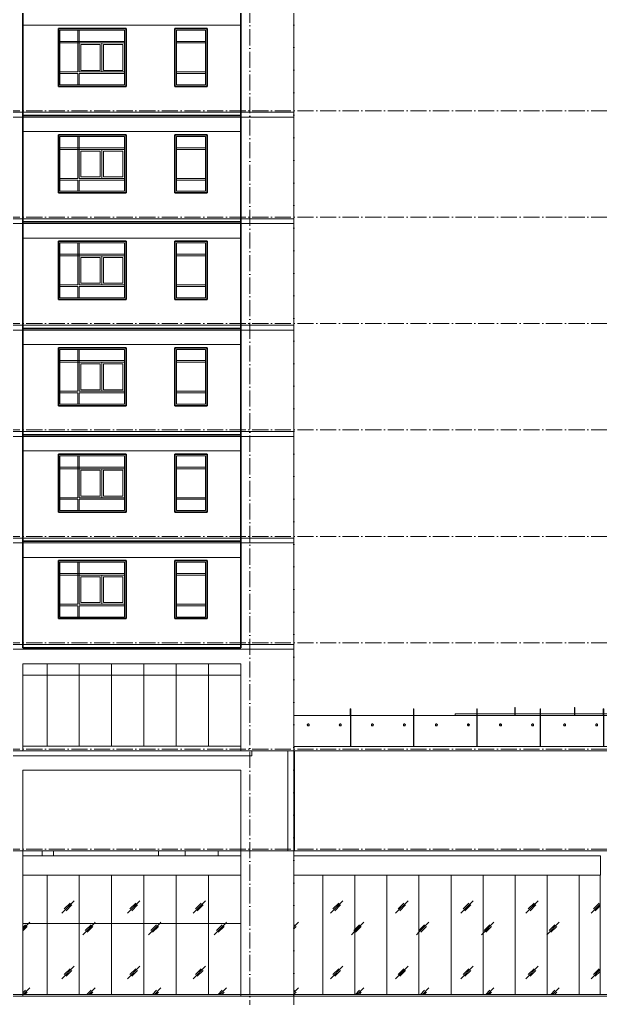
# Model space of a CAD drawing. Header units: millimetres. Extents: x -20608 to 106651, y -8981 to 93550.
# Drawn here: x 32501 to 50495, y 10875 to 41225 of the extents above; entities that cross this region are included whole.
import ezdxf

# ---------------------------------------------------------------- set-up
doc = ezdxf.new("R2010")
doc.units = ezdxf.units.MM
doc.linetypes.add('Grid Line', pattern=[14, 10, -2, 0, -2])
for name, color, linetype, lineweight in [('CUA', 31, 'Continuous', 9), ('KINH', 152, 'Continuous', 5), ('NET CAT', 3, 'Continuous', 5), ('NET CATConcrete', 3, 'Continuous', 5), ('NET THAY 1', 41, 'Continuous', 5), ('NET THAY 2', 55, 'Continuous', 5), ('NET-THAY', 2, 'Continuous', 9), ('TRUC', 225, 'Continuous', 5)]:
    doc.layers.add(name, color=color, linetype=linetype, lineweight=lineweight)
pattern_1 = [(45, (40035.4, 1401.6), (0, 2032), [253.6, -2620.09]), (45, (39980.2, 1456.7), (0, 2032), [253.6, -2620.09]), (45, (39904.4, 1325.7), (0, 2032), [546.2, -2327.48]), (45, (38653.7, 2763), (0, 2032), [253.6, -2620.1]), (45, (38598.5, 2818.2), (0, 2032), [253.6, -2620.1]), (45, (38522.6, 2687.1), (0, 2032), [546.2, -2327.48])]
pattern_2 = [(45.204, (34191.6, 1401.6), (0.002, 2032), [252.7, -2610.8]), (45.204, (34136.8, 1456.7), (0.002, 2032), [252.7, -2610.8]), (45.204, (34061.5, 1325.7), (0.002, 2032), [544.27, -2319.24]), (45.204, (32819.7, 2763), (0.002, 2032), [252.7, -2610.8]), (45.204, (32764.9, 2818.2), (0.002, 2032), [252.7, -2610.8]), (45.204, (32689.5, 2687.1), (0.002, 2032), [544.27, -2319.24])]

# ---------------------------------------------------------------- blocks, each defined once
blk = doc.blocks.new('System Panel - Glazed-V212-MẶT ĐỨNG 1-14')
at = {"layer": 'KINH'}
h = blk.add_hatch(dxfattribs=at)
h.set_pattern_fill('FP_3', color=256, style=0, pattern_type=2)
h.set_pattern_definition(pattern_1)
h.paths.add_polyline_path([(39351, 11000), (39351, 13200), (38351, 13200), (38351, 11000)], flags=0)
at = {"layer": 'KINH', "color": 7}
for p, q in [((39351, 13200), (38351, 13200)), ((38351, 13200), (38351, 11000))]:
    blk.add_line(p, q, dxfattribs=at)
blk = doc.blocks.new('System Panel - Glazed-V213-MẶT ĐỨNG 1-14')
at = {"layer": 'KINH'}
h = blk.add_hatch(dxfattribs=at)
h.set_pattern_fill('FP_3', color=256, style=0, pattern_type=2)
h.set_pattern_definition(pattern_1)
h.paths.add_polyline_path([(38351, 11000), (38351, 13200), (37351, 13200), (37351, 11000)], flags=0)
at = {"layer": 'KINH', "color": 7}
for p, q in [((38351, 13200), (37351, 13200)), ((37351, 13200), (37351, 11000)), ((38351, 11000), (38351, 13200))]:
    blk.add_line(p, q, dxfattribs=at)
blk = doc.blocks.new('System Panel - Glazed-V214-MẶT ĐỨNG 1-14')
at = {"layer": 'KINH'}
h = blk.add_hatch(dxfattribs=at)
h.set_pattern_fill('FP_3', color=256, style=0, pattern_type=2)
h.set_pattern_definition(pattern_1)
h.paths.add_polyline_path([(37351, 11000), (37351, 13200), (36351, 13200), (36351, 11000)], flags=0)
at = {"layer": 'KINH', "color": 7}
for p, q in [((37351, 13200), (36351, 13200)), ((36351, 13200), (36351, 11000)), ((37351, 11000), (37351, 13200))]:
    blk.add_line(p, q, dxfattribs=at)
blk = doc.blocks.new('System Panel - Glazed-V215-MẶT ĐỨNG 1-14')
at = {"layer": 'KINH'}
h = blk.add_hatch(dxfattribs=at)
h.set_pattern_fill('FP_3', color=256, style=0, pattern_type=2)
h.set_pattern_definition(pattern_1)
h.paths.add_polyline_path([(36351, 11000), (36351, 13200), (35351, 13200), (35351, 11000), (36108, 11000)], flags=0)
at = {"layer": 'KINH', "color": 7}
for p, q in [((36351, 13200), (35351, 13200)), ((35351, 13200), (35351, 11000)), ((36351, 11000), (36351, 13200))]:
    blk.add_line(p, q, dxfattribs=at)
blk = doc.blocks.new('System Panel - Glazed-V216-MẶT ĐỨNG 1-14')
at = {"layer": 'KINH'}
h = blk.add_hatch(dxfattribs=at)
h.set_pattern_fill('FP_3', color=256, style=0, pattern_type=2)
h.set_pattern_definition(pattern_1)
h.paths.add_polyline_path([(35351, 11000), (35351, 13200), (34351, 13200), (34351, 11000)], flags=0)
at = {"layer": 'KINH', "color": 7}
for p, q in [((35351, 13200), (34351, 13200)), ((34351, 13200), (34351, 11000)), ((35351, 11000), (35351, 13200))]:
    blk.add_line(p, q, dxfattribs=at)
blk = doc.blocks.new('System Panel - Glazed-V217-MẶT ĐỨNG 1-14')
at = {"layer": 'KINH'}
h = blk.add_hatch(dxfattribs=at)
h.set_pattern_fill('FP_3', color=256, style=0, pattern_type=2)
h.set_pattern_definition(pattern_1)
h.paths.add_polyline_path([(34351, 11000), (34351, 13200), (33351, 13200), (33351, 11000)], flags=0)
at = {"layer": 'KINH', "color": 7}
for p, q in [((34351, 13200), (33351, 13200)), ((33351, 13200), (33351, 11000)), ((34351, 11000), (34351, 13200))]:
    blk.add_line(p, q, dxfattribs=at)
blk = doc.blocks.new('System Panel - Glazed-V270-MẶT ĐỨNG 1-14')
at = {"layer": 'KINH'}
h = blk.add_hatch(dxfattribs=at)
h.set_pattern_fill('FP_3', color=256, style=0, pattern_type=2)
h.set_pattern_definition(pattern_1)
h.paths.add_polyline_path([(39351, 13200), (39351, 14700), (38351, 14700), (38351, 13200)], flags=0)
at = {"layer": 'KINH', "color": 7}
for p, q in [((38351, 14700), (38351, 13200)), ((38351, 13200), (39351, 13200))]:
    blk.add_line(p, q, dxfattribs=at)
blk = doc.blocks.new('System Panel - Glazed-V271-MẶT ĐỨNG 1-14')
at = {"layer": 'KINH'}
h = blk.add_hatch(dxfattribs=at)
h.set_pattern_fill('FP_3', color=256, style=0, pattern_type=2)
h.set_pattern_definition(pattern_1)
h.paths.add_polyline_path([(38351, 13200), (38351, 14700), (37351, 14700), (37351, 13200)], flags=0)
at = {"layer": 'KINH', "color": 7}
for p, q in [((37351, 14700), (37351, 13200)), ((38351, 13200), (38351, 14700)), ((37351, 13200), (38351, 13200))]:
    blk.add_line(p, q, dxfattribs=at)
blk = doc.blocks.new('System Panel - Glazed-V272-MẶT ĐỨNG 1-14')
at = {"layer": 'KINH'}
h = blk.add_hatch(dxfattribs=at)
h.set_pattern_fill('FP_3', color=256, style=0, pattern_type=2)
h.set_pattern_definition(pattern_1)
h.paths.add_polyline_path([(37351, 13200), (37351, 14700), (36351, 14700), (36351, 13200)], flags=0)
at = {"layer": 'KINH', "color": 7}
for p, q in [((36351, 14700), (36351, 13200)), ((37351, 13200), (37351, 14700)), ((36351, 13200), (37351, 13200))]:
    blk.add_line(p, q, dxfattribs=at)
blk = doc.blocks.new('System Panel - Glazed-V273-MẶT ĐỨNG 1-14')
at = {"layer": 'KINH'}
h = blk.add_hatch(dxfattribs=at)
h.set_pattern_fill('FP_3', color=256, style=0, pattern_type=2)
h.set_pattern_definition(pattern_1)
h.paths.add_polyline_path([(36351, 13200), (36351, 14700), (35351, 14700), (35351, 13200), (36108, 13200)], flags=0)
at = {"layer": 'KINH', "color": 7}
for p, q in [((35351, 14700), (35351, 13200)), ((36351, 13200), (36351, 14700)), ((35351, 13200), (36351, 13200))]:
    blk.add_line(p, q, dxfattribs=at)
blk = doc.blocks.new('System Panel - Glazed-V274-MẶT ĐỨNG 1-14')
at = {"layer": 'KINH'}
h = blk.add_hatch(dxfattribs=at)
h.set_pattern_fill('FP_3', color=256, style=0, pattern_type=2)
h.set_pattern_definition(pattern_1)
h.paths.add_polyline_path([(35351, 13200), (35351, 14700), (34351, 14700), (34351, 13200)], flags=0)
at = {"layer": 'KINH', "color": 7}
for p, q in [((34351, 14700), (34351, 13200)), ((35351, 13200), (35351, 14700)), ((34351, 13200), (35351, 13200))]:
    blk.add_line(p, q, dxfattribs=at)
blk = doc.blocks.new('System Panel - Glazed-V275-MẶT ĐỨNG 1-14')
at = {"layer": 'KINH'}
h = blk.add_hatch(dxfattribs=at)
h.set_pattern_fill('FP_3', color=256, style=0, pattern_type=2)
h.set_pattern_definition(pattern_1)
h.paths.add_polyline_path([(34351, 13200), (34351, 14700), (33351, 14700), (33351, 13200)], flags=0)
at = {"layer": 'KINH', "color": 7}
for p, q in [((33351, 14700), (33351, 13200)), ((34351, 13200), (34351, 14700)), ((33351, 13200), (34351, 13200))]:
    blk.add_line(p, q, dxfattribs=at)
blk = doc.blocks.new('System Panel - Glazed-V281-MẶT ĐỨNG 1-14')
at = {"layer": 'KINH'}
h = blk.add_hatch(dxfattribs=at)
h.set_pattern_fill('FP_3', color=256, style=0, pattern_type=2)
h.set_pattern_definition(pattern_1)
h.paths.add_polyline_path([(33351, 11000), (33351, 13200), (32601, 13200), (32601, 11000)], flags=0)
at = {"layer": 'KINH', "color": 7}
for p, q in [((33351, 13200), (32601, 13200)), ((33351, 11000), (33351, 13200))]:
    blk.add_line(p, q, dxfattribs=at)
blk = doc.blocks.new('System Panel - Glazed-623916-MẶT ĐỨNG 1-14')
at = {"layer": 'KINH'}
h = blk.add_hatch(dxfattribs=at)
h.set_pattern_fill('FP_3', color=256, style=0, pattern_type=2)
h.set_pattern_definition(pattern_1)
h.paths.add_polyline_path([(33351, 13200), (33351, 14700), (32601, 14700), (32601, 13200)], flags=0)
at = {"layer": 'KINH', "color": 7}
for p, q in [((33351, 13200), (33351, 14700)), ((32601, 13200), (33351, 13200))]:
    blk.add_line(p, q, dxfattribs=at)
blk = doc.blocks.new('System Panel - Glazed-610734-MẶT ĐỨNG 1-14')
at = {"layer": 'KINH'}
h = blk.add_hatch(dxfattribs=at)
h.set_pattern_fill('FP_1', color=256, style=0, pattern_type=2)
h.set_pattern_definition(pattern_2)
h.paths.add_polyline_path([(41895, 11000), (41895, 14700), (41001, 14700), (41001, 11000)], flags=0)
at = {"layer": 'KINH', "color": 7}
blk.add_line((41895, 11000), (41895, 14700), dxfattribs=at)
blk = doc.blocks.new('System Panel - Glazed-V282-MẶT ĐỨNG 1-14')
at = {"layer": 'KINH'}
h = blk.add_hatch(dxfattribs=at)
h.set_pattern_fill('FP_1', color=256, style=0, pattern_type=2)
h.set_pattern_definition(pattern_2)
h.paths.add_polyline_path([(42888, 11000), (42888, 14700), (41895, 14700), (41895, 11000), (42467, 11000)], flags=0)
at = {"layer": 'KINH', "color": 7}
for p, q in [((41895, 14700), (41895, 11000)), ((42888, 11000), (42888, 14700))]:
    blk.add_line(p, q, dxfattribs=at)
blk = doc.blocks.new('System Panel - Glazed-V283-MẶT ĐỨNG 1-14')
at = {"layer": 'KINH'}
h = blk.add_hatch(dxfattribs=at)
h.set_pattern_fill('FP_1', color=256, style=0, pattern_type=2)
h.set_pattern_definition(pattern_2)
h.paths.add_polyline_path([(42888, 11000), (43881, 11000), (43881, 14700), (42888, 14700), (42888, 11395)], flags=0)
at = {"layer": 'KINH', "color": 7}
for p, q in [((42888, 14700), (42888, 11000)), ((43881, 11000), (43881, 14700))]:
    blk.add_line(p, q, dxfattribs=at)
blk = doc.blocks.new('System Panel - Glazed-V284-MẶT ĐỨNG 1-14')
at = {"layer": 'KINH'}
h = blk.add_hatch(dxfattribs=at)
h.set_pattern_fill('FP_1', color=256, style=0, pattern_type=2)
h.set_pattern_definition(pattern_2)
h.paths.add_polyline_path([(43881, 11000), (44874, 11000), (44874, 14700), (43881, 14700), (43881, 11395)], flags=0)
at = {"layer": 'KINH', "color": 7}
for p, q in [((43881, 14700), (43881, 11000)), ((44874, 11000), (44874, 14700))]:
    blk.add_line(p, q, dxfattribs=at)
blk = doc.blocks.new('System Panel - Glazed-V285-MẶT ĐỨNG 1-14')
at = {"layer": 'KINH'}
h = blk.add_hatch(dxfattribs=at)
h.set_pattern_fill('FP_1', color=256, style=0, pattern_type=2)
h.set_pattern_definition(pattern_2)
h.paths.add_polyline_path([(44874, 11000), (45867, 11000), (45867, 14700), (44874, 14700), (44874, 11395)], flags=0)
at = {"layer": 'KINH', "color": 7}
for p, q in [((44874, 14700), (44874, 11000)), ((45867, 11000), (45867, 14700))]:
    blk.add_line(p, q, dxfattribs=at)
blk = doc.blocks.new('System Panel - Glazed-V286-MẶT ĐỨNG 1-14')
at = {"layer": 'KINH'}
h = blk.add_hatch(dxfattribs=at)
h.set_pattern_fill('FP_1', color=256, style=0, pattern_type=2)
h.set_pattern_definition(pattern_2)
h.paths.add_polyline_path([(45867, 11000), (46859, 11000), (46859, 14700), (45867, 14700), (45867, 11395)], flags=0)
at = {"layer": 'KINH', "color": 7}
for p, q in [((45867, 14700), (45867, 11000)), ((46859, 11000), (46859, 14700))]:
    blk.add_line(p, q, dxfattribs=at)
blk = doc.blocks.new('System Panel - Glazed-V287-MẶT ĐỨNG 1-14')
at = {"layer": 'KINH'}
h = blk.add_hatch(dxfattribs=at)
h.set_pattern_fill('FP_1', color=256, style=0, pattern_type=2)
h.set_pattern_definition(pattern_2)
h.paths.add_polyline_path([(46859, 11000), (47852, 11000), (47852, 14700), (46859, 14700), (46859, 11395)], flags=0)
at = {"layer": 'KINH', "color": 7}
for p, q in [((46859, 14700), (46859, 11000)), ((47852, 11000), (47852, 14700))]:
    blk.add_line(p, q, dxfattribs=at)
blk = doc.blocks.new('System Panel - Glazed-V288-MẶT ĐỨNG 1-14')
at = {"layer": 'KINH'}
h = blk.add_hatch(dxfattribs=at)
h.set_pattern_fill('FP_1', color=256, style=0, pattern_type=2)
h.set_pattern_definition(pattern_2)
h.paths.add_polyline_path([(48845, 11000), (48845, 14700), (47852, 14700), (47852, 11000), (48826, 11000)], flags=0)
at = {"layer": 'KINH', "color": 7}
for p, q in [((47852, 14700), (47852, 11000)), ((48845, 11000), (48845, 14700))]:
    blk.add_line(p, q, dxfattribs=at)
blk = doc.blocks.new('System Panel - Glazed-V289-MẶT ĐỨNG 1-14')
at = {"layer": 'KINH'}
h = blk.add_hatch(dxfattribs=at)
h.set_pattern_fill('FP_1', color=256, style=0, pattern_type=2)
h.set_pattern_definition(pattern_2)
h.paths.add_polyline_path([(48845, 11000), (49838, 11000), (49838, 14700), (48845, 14700), (48845, 11395)], flags=0)
at = {"layer": 'KINH', "color": 7}
for p, q in [((48845, 14700), (48845, 11000)), ((49838, 11000), (49838, 14700))]:
    blk.add_line(p, q, dxfattribs=at)
blk = doc.blocks.new('System Panel - Glazed-623875-MẶT ĐỨNG 1-14')
at = {"layer": 'KINH'}
h = blk.add_hatch(dxfattribs=at)
h.set_pattern_fill('FP_1', color=256, style=0, pattern_type=2)
h.set_pattern_definition(pattern_2)
h.paths.add_polyline_path([(49838, 11000), (50484, 11000), (50484, 14700), (49838, 14700), (49838, 11395)], flags=0)
at = {"layer": 'KINH', "color": 7}
for p, q in [((49838, 14700), (49838, 11000)), ((50484, 11000), (50484, 14700))]:
    blk.add_line(p, q, dxfattribs=at)
blk = doc.blocks.new('ALC1807-ASCENT PLAZA-TANG 1_2_rvt-1-MẶT ĐỨNG 1-14')
at = {"layer": 'NET-THAY', "color": 250, "lineweight": 15}
for p, q in [((41016, 18550), (414, 18550)), ((40816, 15450), (40816, 18550)), ((41016, 18550), (40816, 18550)), ((41016, 18550), (41016, 15450)), ((41016, 15450), (41016, 18550)), ((414, 15450), (41016, 15450)), ((41016, 15450), (40816, 15450)), ((41016, 15450), (95985, 15450))]:
    blk.add_line(p, q, dxfattribs=at)
at = {"layer": 'NET-THAY', "lineweight": 15}
blk.add_line((95985, 18550), (41016, 18550), dxfattribs=at)
at = {"layer": 'NET-THAY', "color": 10}
for p, q in [((401, 11000), (41001, 11000)), ((41001, 10950), (401, 10950)), ((41001, 11000), (95970, 11000)), ((41001, 11000), (41001, 10950)), ((95970, 10950), (41001, 10950))]:
    blk.add_line(p, q, dxfattribs=at)
at = {"color": 10, "lineweight": 9}
for name in ['System Panel - Glazed-623916-MẶT ĐỨNG 1-14', 'System Panel - Glazed-V275-MẶT ĐỨNG 1-14', 'System Panel - Glazed-V274-MẶT ĐỨNG 1-14', 'System Panel - Glazed-V273-MẶT ĐỨNG 1-14', 'System Panel - Glazed-V272-MẶT ĐỨNG 1-14', 'System Panel - Glazed-V271-MẶT ĐỨNG 1-14', 'System Panel - Glazed-V270-MẶT ĐỨNG 1-14', 'System Panel - Glazed-610734-MẶT ĐỨNG 1-14', 'System Panel - Glazed-V282-MẶT ĐỨNG 1-14', 'System Panel - Glazed-V283-MẶT ĐỨNG 1-14', 'System Panel - Glazed-V284-MẶT ĐỨNG 1-14', 'System Panel - Glazed-V285-MẶT ĐỨNG 1-14', 'System Panel - Glazed-V286-MẶT ĐỨNG 1-14', 'System Panel - Glazed-V287-MẶT ĐỨNG 1-14', 'System Panel - Glazed-V288-MẶT ĐỨNG 1-14', 'System Panel - Glazed-V289-MẶT ĐỨNG 1-14', 'System Panel - Glazed-623875-MẶT ĐỨNG 1-14', 'System Panel - Glazed-V281-MẶT ĐỨNG 1-14', 'System Panel - Glazed-V217-MẶT ĐỨNG 1-14', 'System Panel - Glazed-V216-MẶT ĐỨNG 1-14', 'System Panel - Glazed-V215-MẶT ĐỨNG 1-14', 'System Panel - Glazed-V214-MẶT ĐỨNG 1-14', 'System Panel - Glazed-V213-MẶT ĐỨNG 1-14', 'System Panel - Glazed-V212-MẶT ĐỨNG 1-14']:
    blk.add_blockref(name, (0, 0), dxfattribs=at)
blk = doc.blocks.new('System Panel - Glazed-829545-MẶT ĐỨNG 1-14')
at = {"layer": 'KINH', "color": 7}
for p, q in [((39351, 20900), (38351, 20900)), ((38351, 20900), (38351, 18700))]:
    blk.add_line(p, q, dxfattribs=at)
blk = doc.blocks.new('System Panel - Glazed-V399-MẶT ĐỨNG 1-14')
at = {"layer": 'KINH', "color": 7}
for p, q in [((38351, 20900), (37351, 20900)), ((37351, 20900), (37351, 18700)), ((38351, 18700), (38351, 20900))]:
    blk.add_line(p, q, dxfattribs=at)
blk = doc.blocks.new('System Panel - Glazed-999944-MẶT ĐỨNG 1-14')
at = {"layer": 'KINH', "color": 7}
for p, q in [((33351, 20900), (32601, 20900)), ((32601, 20900), (32601, 18700)), ((33351, 18700), (33351, 20900))]:
    blk.add_line(p, q, dxfattribs=at)
blk = doc.blocks.new('System Panel - Glazed-1000701-MẶT ĐỨNG 1-14')
at = {"layer": 'KINH', "color": 7}
for p, q in [((38351, 21250), (38351, 20900)), ((38351, 20900), (39351, 20900))]:
    blk.add_line(p, q, dxfattribs=at)
blk = doc.blocks.new('System Panel - Glazed-V400-MẶT ĐỨNG 1-14')
at = {"layer": 'KINH', "color": 7}
for p, q in [((37351, 21250), (37351, 20900)), ((38351, 20900), (38351, 21250)), ((37351, 20900), (38351, 20900))]:
    blk.add_line(p, q, dxfattribs=at)
blk = doc.blocks.new('System Panel - Glazed-1000702-MẶT ĐỨNG 1-14')
at = {"layer": 'KINH', "color": 7}
for p, q in [((32601, 21250), (32601, 20900)), ((33351, 20900), (33351, 21250)), ((32601, 20900), (33351, 20900))]:
    blk.add_line(p, q, dxfattribs=at)
blk = doc.blocks.new('Railing - NBS_RailInfillPnl_Post-1009334-MẶT ĐỨNG 1-14')
at = {"layer": 'NET THAY 2', "color": 7}
for p, q in [((42747, 19650), (42747, 19850)), ((42747, 19850), (42750, 19850)), ((42760, 19850), (42750, 19850)), ((42750, 19850), (42750, 18685)), ((42760, 18685), (42760, 19850))]:
    blk.add_line(p, q, dxfattribs=at)
blk = doc.blocks.new('Railing - NBS_RailInfillPnl_Post-V401-MẶT ĐỨNG 1-14')
at = {"layer": 'NET THAY 2', "color": 7}
for p, q in [((58175, 19850), (58175, 19650)), ((58177, 19850), (58175, 19850)), ((58177, 19650), (58177, 19850)), ((58177, 19850), (58203, 19850)), ((58203, 19850), (58203, 19650))]:
    blk.add_line(p, q, dxfattribs=at)
blk = doc.blocks.new('Railing - NBS_RailInfillPnl_Post-847067-MẶT ĐỨNG 1-14')
at = {"layer": 'NET THAY 2', "color": 7}
blk.add_line((58443, 19650), (58443, 18685), dxfattribs=at)
blk = doc.blocks.new('Railing - Railing-863618-MẶT ĐỨNG 1-14')
at = {"layer": 'NET THAY 1', "color": 7}
for p, q in [((41001, 18685), (58462, 18685)), ((58335, 18562), (58331, 18562)), ((58462, 18685), (58462, 18550))]:
    blk.add_line(p, q, dxfattribs=at)
for name, p in [('Railing - NBS_RailInfillPnl_Post-1009334-MẶT ĐỨNG 1-14', (0, 0)), ('Railing - NBS_RailInfillPnl_Post-1009334-MẶT ĐỨNG 1-14', (1959, 0)), ('Railing - NBS_RailInfillPnl_Post-1009334-MẶT ĐỨNG 1-14', (3919, 0)), ('Railing - NBS_RailInfillPnl_Post-1009334-MẶT ĐỨNG 1-14', (5878, 0)), ('Railing - NBS_RailInfillPnl_Post-1009334-MẶT ĐỨNG 1-14', (7838, 0)), ('Railing - NBS_RailInfillPnl_Post-1009334-MẶT ĐỨNG 1-14', (9797, 0)), ('Railing - NBS_RailInfillPnl_Post-1009334-MẶT ĐỨNG 1-14', (11756, 0)), ('Railing - NBS_RailInfillPnl_Post-1009334-MẶT ĐỨNG 1-14', (13716, 0)), ('Railing - NBS_RailInfillPnl_Post-V401-MẶT ĐỨNG 1-14', (-240, 0)), ('Railing - NBS_RailInfillPnl_Post-V401-MẶT ĐỨNG 1-14', (0, 0)), ('Railing - NBS_RailInfillPnl_Post-847067-MẶT ĐỨNG 1-14', (0, 0))]:
    blk.add_blockref(name, p)
blk = doc.blocks.new('Top Rail Type - Top Rail_Internal_-863652-MẶT ĐỨNG 1-14')
at = {"layer": 'NET THAY 1', "color": 7}
for p, q in [((41001, 19650), (42750, 19650)), ((42760, 19650), (44710, 19650)), ((44720, 19650), (46669, 19650)), ((46679, 19650), (48629, 19650)), ((48639, 19650), (50588, 19650)), ((50598, 19650), (52547, 19650)), ((52557, 19650), (54507, 19650)), ((54517, 19650), (56466, 19650)), ((56476, 19650), (58441, 19650)), ((58441, 19650), (58441, 18685))]:
    blk.add_line(p, q, dxfattribs=at)
blk = doc.blocks.new('ALB-RAILING 32 - ALB-BALUSTER-847066-MẶT ĐỨNG 1-14')
at = {"layer": 'NET THAY 1', "color": 7}
for p, q in [((58318, 19364), (58316, 19364)), ((58316, 19350), (58318, 19350)), ((58323, 19387), (58322, 19387)), ((58322, 19327), (58323, 19327))]:
    blk.add_line(p, q, dxfattribs=at)
for centre, start_param, end_param in [((58322, 19357), 6.021386, 7.853982), ((58322, 19357), 1.570796, 3.403392), ((58323, 19357), 4.712389, 7.853982), ((58323, 19357), 1.570796, 4.712389), ((58322, 19357), 5.638937, 5.880236)]:
    blk.add_ellipse(centre, major_axis=(0, 30), ratio=0.992899, start_param=start_param, end_param=end_param, dxfattribs=at)
blk = doc.blocks.new('Railing - NBS_RailInfillPnl_Post-V402-MẶT ĐỨNG 1-14')
at = {"layer": 'NET THAY 2', "color": 7}
for p, q in [((47839, 19900), (47839, 19700)), ((47842, 19900), (47839, 19900)), ((47842, 19650), (47842, 19900)), ((47842, 19900), (47852, 19900)), ((47852, 19900), (47852, 19650))]:
    blk.add_line(p, q, dxfattribs=at)
blk = doc.blocks.new('Railing - Railing-863874-MẶT ĐỨNG 1-14')
at = {"layer": 'NET THAY 1', "color": 7}
for p, q in [((58953, 18735), (58443, 18735)), ((58959, 18612), (58462, 18612)), ((58953, 18735), (58953, 18622))]:
    blk.add_line(p, q, dxfattribs=at)
for centre, major_axis, start_param, end_param in [((58954, 18622), (0, 10), 1.570796, 3.141593), ((58959, 18600), (0, 12), 4.712389, 6.283185)]:
    blk.add_ellipse(centre, major_axis=major_axis, ratio=0.119139, start_param=start_param, end_param=end_param, dxfattribs=at)
for p in [(0, 0), (1851, 0), (3701, 0), (5552, 0), (7402, 0), (9253, 0)]:
    blk.add_blockref('Railing - NBS_RailInfillPnl_Post-V402-MẶT ĐỨNG 1-14', p)
blk = doc.blocks.new('Top Rail Type - Top Rail_Internal_-863880-MẶT ĐỨNG 1-14')
at = {"layer": 'NET THAY 1', "color": 7}
for p, q in [((45996, 19700), (45994, 19700)), ((45994, 19700), (45994, 19650)), ((45996, 19650), (45996, 19700)), ((45996, 19700), (46666, 19700)), ((46679, 19700), (47842, 19700)), ((47852, 19700), (48625, 19700)), ((48639, 19700), (49693, 19700)), ((49703, 19700), (50585, 19700)), ((50598, 19700), (51543, 19700)), ((51553, 19700), (52544, 19700)), ((52557, 19700), (53394, 19700)), ((53404, 19700), (54504, 19700)), ((54517, 19700), (55244, 19700)), ((55254, 19700), (56463, 19700)), ((56476, 19700), (57095, 19700)), ((57105, 19700), (57935, 19700)), ((57962, 19700), (58175, 19700)), ((58203, 19700), (58950, 19700)), ((58950, 19700), (58950, 19521)), ((58950, 19479), (58950, 19436)), ((58950, 19378), (58950, 18735))]:
    blk.add_line(p, q, dxfattribs=at)
blk = doc.blocks.new('ALC1807-ASCENT PLAZA-TANG DIEN HINH_rvt-1-MẶT ĐỨNG 1-14')
at = {"layer": 'NET-THAY', "color": 250, "lineweight": 15}
for p, q in [((39351, 18700), (32601, 18700)), ((32601, 18700), (32601, 18550))]:
    blk.add_line(p, q, dxfattribs=at)
at = {"color": 250, "lineweight": 15}
for name, p in [('System Panel - Glazed-1000702-MẶT ĐỨNG 1-14', (0, 0)), ('System Panel - Glazed-V400-MẶT ĐỨNG 1-14', (-4000, 0)), ('System Panel - Glazed-V400-MẶT ĐỨNG 1-14', (-3000, 0)), ('System Panel - Glazed-V400-MẶT ĐỨNG 1-14', (-2000, 0)), ('System Panel - Glazed-V400-MẶT ĐỨNG 1-14', (-1000, 0)), ('System Panel - Glazed-V400-MẶT ĐỨNG 1-14', (0, 0)), ('System Panel - Glazed-1000701-MẶT ĐỨNG 1-14', (0, 0)), ('System Panel - Glazed-999944-MẶT ĐỨNG 1-14', (0, 0)), ('System Panel - Glazed-V399-MẶT ĐỨNG 1-14', (-4000, 0)), ('System Panel - Glazed-V399-MẶT ĐỨNG 1-14', (-3000, 0)), ('System Panel - Glazed-V399-MẶT ĐỨNG 1-14', (-2000, 0)), ('System Panel - Glazed-V399-MẶT ĐỨNG 1-14', (-1000, 0)), ('System Panel - Glazed-V399-MẶT ĐỨNG 1-14', (0, 0)), ('System Panel - Glazed-829545-MẶT ĐỨNG 1-14', (0, 0)), ('Railing - Railing-863618-MẶT ĐỨNG 1-14', (0, 0)), ('Railing - Railing-863874-MẶT ĐỨNG 1-14', (0, 0)), ('Top Rail Type - Top Rail_Internal_-863652-MẶT ĐỨNG 1-14', (0, 0)), ('Top Rail Type - Top Rail_Internal_-863880-MẶT ĐỨNG 1-14', (0, 0)), ('ALB-RAILING 32 - ALB-BALUSTER-847066-MẶT ĐỨNG 1-14', (-16879, 0)), ('ALB-RAILING 32 - ALB-BALUSTER-847066-MẶT ĐỨNG 1-14', (-15886, 0)), ('ALB-RAILING 32 - ALB-BALUSTER-847066-MẶT ĐỨNG 1-14', (-14893, 0)), ('ALB-RAILING 32 - ALB-BALUSTER-847066-MẶT ĐỨNG 1-14', (-13901, 0)), ('ALB-RAILING 32 - ALB-BALUSTER-847066-MẶT ĐỨNG 1-14', (-12908, 0)), ('ALB-RAILING 32 - ALB-BALUSTER-847066-MẶT ĐỨNG 1-14', (-11915, 0)), ('ALB-RAILING 32 - ALB-BALUSTER-847066-MẶT ĐỨNG 1-14', (-10922, 0)), ('ALB-RAILING 32 - ALB-BALUSTER-847066-MẶT ĐỨNG 1-14', (-9929, 0)), ('ALB-RAILING 32 - ALB-BALUSTER-847066-MẶT ĐỨNG 1-14', (-8936, 0)), ('ALB-RAILING 32 - ALB-BALUSTER-847066-MẶT ĐỨNG 1-14', (-7943, 0))]:
    blk.add_blockref(name, p, dxfattribs=at)
blk = doc.blocks.new('X-PHONG NGU 2 - X-PHONG NGU 2_Recovery_-60158-MẶT ĐỨNG 1-14')
at = {"layer": 'CUA', "color": 90}
for p, q in [((33701, 24450), (33701, 22650)), ((35801, 24450), (33701, 24450)), ((33751, 24400), (35751, 24400)), ((33751, 22700), (33751, 24400)), ((34351, 24400), (34301, 24400)), ((34301, 24400), (34301, 23100)), ((34351, 23100), (34351, 24400)), ((35751, 24400), (35751, 22700)), ((35801, 22650), (35801, 24450)), ((35751, 24050), (33751, 24050)), ((33751, 24050), (33751, 24000)), ((33751, 24000), (35751, 24000)), ((35051, 24000), (34351, 24000)), ((34351, 24000), (34351, 23100)), ((35051, 23100), (35051, 24000)), ((35751, 24000), (35751, 24050)), ((34401, 23150), (34401, 23950)), ((34401, 23950), (35001, 23950)), ((35001, 23950), (35001, 23150)), ((35101, 23950), (35701, 23950)), ((35101, 23150), (35101, 23950)), ((35701, 23950), (35701, 23150)), ((34301, 23100), (33751, 23100)), ((33751, 23100), (33751, 23050)), ((35751, 23100), (34351, 23100)), ((34351, 23100), (35051, 23100)), ((35001, 23150), (34401, 23150)), ((35701, 23150), (35101, 23150)), ((35751, 23050), (35751, 23100)), ((33751, 23050), (34301, 23050)), ((34301, 23050), (34301, 22700)), ((34351, 22700), (34351, 23050)), ((34351, 23050), (35751, 23050)), ((33701, 22650), (35801, 22650)), ((35751, 22700), (33751, 22700)), ((34301, 22700), (34351, 22700))]:
    blk.add_line(p, q, dxfattribs=at)
blk = doc.blocks.new('X-PHONG NGU 3 - X-PHONG NGU 2_Recovery_-60223-MẶT ĐỨNG 1-14')
at = {"layer": 'CUA', "color": 90}
for p, q in [((37311, 24450), (37311, 22650)), ((38311, 24450), (37311, 24450)), ((37361, 24400), (38261, 24400)), ((37361, 22700), (37361, 24400)), ((38261, 24400), (38261, 22700)), ((38311, 22650), (38311, 24450)), ((38261, 24050), (37361, 24050)), ((37361, 24050), (37361, 24000)), ((37361, 24000), (38261, 24000)), ((38261, 24000), (38261, 24050)), ((38261, 23100), (37361, 23100)), ((37361, 23100), (37361, 23050)), ((38261, 23050), (38261, 23100)), ((37361, 23050), (38261, 23050)), ((37311, 22650), (38311, 22650)), ((38261, 22700), (37361, 22700))]:
    blk.add_line(p, q, dxfattribs=at)
blk = doc.blocks.new('ALC1807-ASCENT PLAZA-TANG DIEN HINH-TANG 5_rvt-1-MẶT ĐỨNG 1-14')
at = {"layer": 'NET-THAY', "color": 50, "lineweight": 35}
for p, q in [((39351, 25050), (32601, 25050)), ((32601, 25050), (32601, 21750)), ((39351, 21750), (39351, 25050)), ((33701, 22650), (33701, 24450)), ((33701, 24450), (35801, 24450)), ((35801, 24450), (35801, 22650)), ((37311, 22650), (37311, 24450)), ((37311, 24450), (38311, 24450)), ((38311, 24450), (38311, 22650)), ((35801, 22650), (33701, 22650)), ((38311, 22650), (37311, 22650)), ((32601, 21750), (39351, 21750))]:
    blk.add_line(p, q, dxfattribs=at)
at = {"color": 50, "lineweight": 35}
for name in ['X-PHONG NGU 2 - X-PHONG NGU 2_Recovery_-60158-MẶT ĐỨNG 1-14', 'X-PHONG NGU 3 - X-PHONG NGU 2_Recovery_-60223-MẶT ĐỨNG 1-14']:
    blk.add_blockref(name, (0, 0), dxfattribs=at)
blk = doc.blocks.new('ALC1807-ASCENT PLAZA-TANG DIEN HINH-TANG 5_rvt-2-MẶT ĐỨNG 1-14')
at = {"layer": 'NET-THAY', "color": 50, "lineweight": 35}
for p, q in [((39351, 28350), (32601, 28350)), ((32601, 28350), (32601, 25050)), ((39351, 25050), (39351, 28350)), ((33701, 25950), (33701, 27750)), ((33701, 27750), (35801, 27750)), ((35801, 27750), (35801, 25950)), ((37311, 25950), (37311, 27750)), ((37311, 27750), (38311, 27750)), ((38311, 27750), (38311, 25950)), ((35801, 25950), (33701, 25950)), ((38311, 25950), (37311, 25950)), ((32601, 25050), (39351, 25050))]:
    blk.add_line(p, q, dxfattribs=at)
at = {"color": 50, "lineweight": 35}
for name in ['X-PHONG NGU 2 - X-PHONG NGU 2_Recovery_-60158-MẶT ĐỨNG 1-14', 'X-PHONG NGU 3 - X-PHONG NGU 2_Recovery_-60223-MẶT ĐỨNG 1-14']:
    blk.add_blockref(name, (0, 3300), dxfattribs=at)
blk = doc.blocks.new('ALC1807-ASCENT PLAZA-TANG DIEN HINH-TANG 5_rvt-3-MẶT ĐỨNG 1-14')
at = {"layer": 'NET-THAY', "color": 50, "lineweight": 35}
for p, q in [((39351, 31650), (32601, 31650)), ((32601, 31650), (32601, 28350)), ((39351, 28350), (39351, 31650)), ((33701, 29250), (33701, 31050)), ((33701, 31050), (35801, 31050)), ((35801, 31050), (35801, 29250)), ((37311, 29250), (37311, 31050)), ((37311, 31050), (38311, 31050)), ((38311, 31050), (38311, 29250)), ((35801, 29250), (33701, 29250)), ((38311, 29250), (37311, 29250)), ((32601, 28350), (39351, 28350))]:
    blk.add_line(p, q, dxfattribs=at)
at = {"color": 50, "lineweight": 35}
for name in ['X-PHONG NGU 2 - X-PHONG NGU 2_Recovery_-60158-MẶT ĐỨNG 1-14', 'X-PHONG NGU 3 - X-PHONG NGU 2_Recovery_-60223-MẶT ĐỨNG 1-14']:
    blk.add_blockref(name, (0, 6600), dxfattribs=at)
blk = doc.blocks.new('ALC1807-ASCENT PLAZA-TANG DIEN HINH-TANG 5_rvt-4-MẶT ĐỨNG 1-14')
at = {"layer": 'NET-THAY', "color": 50, "lineweight": 35}
for p, q in [((39351, 34950), (32601, 34950)), ((32601, 34950), (32601, 31650)), ((39351, 31650), (39351, 34950)), ((33701, 32550), (33701, 34350)), ((33701, 34350), (35801, 34350)), ((35801, 34350), (35801, 32550)), ((37311, 32550), (37311, 34350)), ((37311, 34350), (38311, 34350)), ((38311, 34350), (38311, 32550)), ((35801, 32550), (33701, 32550)), ((38311, 32550), (37311, 32550)), ((32601, 31650), (39351, 31650))]:
    blk.add_line(p, q, dxfattribs=at)
at = {"color": 50, "lineweight": 35}
for name in ['X-PHONG NGU 2 - X-PHONG NGU 2_Recovery_-60158-MẶT ĐỨNG 1-14', 'X-PHONG NGU 3 - X-PHONG NGU 2_Recovery_-60223-MẶT ĐỨNG 1-14']:
    blk.add_blockref(name, (0, 9900), dxfattribs=at)
blk = doc.blocks.new('ALC1807-ASCENT PLAZA-TANG DIEN HINH-TANG 5_rvt-5-MẶT ĐỨNG 1-14')
at = {"layer": 'NET-THAY', "color": 50, "lineweight": 35}
for p, q in [((39351, 38250), (32601, 38250)), ((32601, 38250), (32601, 34950)), ((39351, 34950), (39351, 38250)), ((33701, 35850), (33701, 37650)), ((33701, 37650), (35801, 37650)), ((35801, 37650), (35801, 35850)), ((37311, 35850), (37311, 37650)), ((37311, 37650), (38311, 37650)), ((38311, 37650), (38311, 35850)), ((35801, 35850), (33701, 35850)), ((38311, 35850), (37311, 35850)), ((32601, 34950), (39351, 34950))]:
    blk.add_line(p, q, dxfattribs=at)
at = {"color": 50, "lineweight": 35}
for name in ['X-PHONG NGU 2 - X-PHONG NGU 2_Recovery_-60158-MẶT ĐỨNG 1-14', 'X-PHONG NGU 3 - X-PHONG NGU 2_Recovery_-60223-MẶT ĐỨNG 1-14']:
    blk.add_blockref(name, (0, 13200), dxfattribs=at)
blk = doc.blocks.new('ALC1807-ASCENT PLAZA-TANG DIEN HINH-TANG 5_rvt-6-MẶT ĐỨNG 1-14')
at = {"layer": 'NET-THAY', "color": 50, "lineweight": 35}
for p, q in [((32601, 41550), (32601, 38250)), ((39351, 38250), (39351, 41550)), ((33701, 39150), (33701, 40950)), ((33701, 40950), (35801, 40950)), ((35801, 40950), (35801, 39150)), ((37311, 39150), (37311, 40950)), ((37311, 40950), (38311, 40950)), ((38311, 40950), (38311, 39150)), ((35801, 39150), (33701, 39150)), ((38311, 39150), (37311, 39150)), ((32601, 38250), (39351, 38250))]:
    blk.add_line(p, q, dxfattribs=at)
at = {"color": 50, "lineweight": 35}
for name in ['X-PHONG NGU 2 - X-PHONG NGU 2_Recovery_-60158-MẶT ĐỨNG 1-14', 'X-PHONG NGU 3 - X-PHONG NGU 2_Recovery_-60223-MẶT ĐỨNG 1-14']:
    blk.add_blockref(name, (0, 16500), dxfattribs=at)

msp = doc.modelspace()

# ---------------------------------------------------------------- linework, layer by layer
at = {"layer": 'NET CAT'}
for p, q in [((41000.5, 38350), (41000.5, 41500)), ((32600.5, 41050), (32600.5, 38350)), ((39350.5, 41050), (39350.5, 38350)), ((32600.5, 38350), (32200.5, 38350)), ((41000.5, 38350), (39350.5, 38350)), ((32200.5, 38200), (32600.5, 38200)), ((39350.5, 38200), (41000.5, 38200)), ((41000.5, 35050), (41000.5, 38200)), ((32600.5, 37750), (32600.5, 35050)), ((39350.5, 37750), (39350.5, 35050)), ((32600.5, 35050), (32200.5, 35050)), ((41000.5, 35050), (39350.5, 35050)), ((32200.5, 34900), (32600.5, 34900)), ((39350.5, 34900), (41000.5, 34900)), ((41000.5, 31750), (41000.5, 34900)), ((32600.5, 34450), (32600.5, 31750)), ((39350.5, 34450), (39350.5, 31750)), ((32600.5, 31750), (32200.5, 31750)), ((32200.5, 31600), (32600.5, 31600)), ((41000.5, 31750), (39350.5, 31750)), ((39350.5, 31600), (41000.5, 31600)), ((41000.5, 28450), (41000.5, 31600)), ((32600.5, 31150), (32600.5, 28450)), ((39350.5, 31150), (39350.5, 28450)), ((32600.5, 28450), (32200.5, 28450)), ((32200.5, 28300), (32600.5, 28300)), ((41000.5, 28450), (39350.5, 28450)), ((39350.5, 28300), (41000.5, 28300)), ((41000.5, 25150), (41000.5, 28300)), ((32600.5, 27850), (32600.5, 25150)), ((39350.5, 27850), (39350.5, 25150)), ((32600.5, 25150), (32200.5, 25150)), ((32200.5, 25000), (32600.5, 25000)), ((41000.5, 25150), (39350.5, 25150)), ((39350.5, 25000), (41000.5, 25000)), ((41000.5, 21850), (41000.5, 25000)), ((32600.5, 24550), (32600.5, 21850)), ((39350.5, 24550), (39350.5, 21850)), ((32600.5, 21850), (32200.5, 21850)), ((32200.5, 21700), (32600.5, 21700)), ((41000.5, 21850), (39350.5, 21850)), ((39350.5, 21700), (41000.5, 21700)), ((41000.5, 10950), (41000.5, 21700)), ((32600.5, 21250), (32600.5, 18550)), ((39350.5, 21250), (39350.5, 18550)), ((32600.5, 18550), (32200.5, 18550)), ((39700.5, 18550), (39350.5, 18550)), ((39700.5, 18550), (39700.5, 18400)), ((32200.5, 18400), (32600.5, 18400)), ((39350.5, 18400), (39700.5, 18400)), ((32600.5, 17950), (32600.5, 10950)), ((39350.5, 10950), (39350.5, 17950)), ((33200.5, 15450), (33200.5, 15300)), ((33550.5, 15450), (33550.5, 15300)), ((36800.5, 15450), (36800.5, 15300)), ((37630.5, 15300), (37630.5, 15450)), ((38650.5, 15450), (38650.5, 15300)), ((32200.5, 10950), (32600.5, 10950)), ((39350.5, 10950), (41000.5, 10950))]:
    msp.add_line(p, q, dxfattribs=at)
at = {"layer": 'NET CATConcrete'}
for p, q in [((39350.5, 41050), (32600.5, 41050)), ((39350.5, 38200), (32600.5, 38200)), ((39350.5, 37750), (32600.5, 37750)), ((39350.5, 34900), (32600.5, 34900)), ((39350.5, 34450), (32600.5, 34450)), ((39350.5, 31600), (32600.5, 31600)), ((39350.5, 31150), (32600.5, 31150)), ((39350.5, 28300), (32600.5, 28300)), ((39350.5, 27850), (32600.5, 27850)), ((39350.5, 25000), (32600.5, 25000)), ((39350.5, 24550), (32600.5, 24550)), ((39350.5, 21700), (32600.5, 21700)), ((39350.5, 21250), (32600.5, 21250)), ((39350.5, 18400), (32600.5, 18400)), ((32600.5, 17950), (39350.5, 17950)), ((32600.5, 15300), (32600.5, 14700)), ((32600.5, 15300), (39350.5, 15300)), ((39350.5, 14700), (39350.5, 15300)), ((41000.5, 15300), (50494.7, 15300)), ((50494.7, 14700), (50494.7, 15300)), ((32600.5, 14700), (39350.5, 14700)), ((41000.5, 14700), (50494.7, 14700))]:
    msp.add_line(p, q, dxfattribs=at)
at = {"layer": 'NET-THAY'}
for p, q in [((32000.5, 38350), (41000.5, 38350)), ((41000.5, 38350), (41000.5, 38200)), ((41000.5, 38200), (25800.5, 38200)), ((32000.5, 35050), (41000.5, 35050)), ((41000.5, 35050), (41000.5, 34900)), ((41000.5, 34900), (23600.5, 34900)), ((41000.5, 31600), (25800.5, 31600)), ((32000.5, 31750), (41000.5, 31750)), ((41000.5, 31750), (41000.5, 31600)), ((41000.5, 28300), (23600.5, 28300)), ((32000.5, 28450), (41000.5, 28450)), ((41000.5, 28450), (41000.5, 28300)), ((41000.5, 25000), (25800.5, 25000)), ((32000.5, 25150), (41000.5, 25150)), ((41000.5, 25150), (41000.5, 25000)), ((41000.5, 21700), (23600.5, 21700)), ((32000.5, 21850), (41000.5, 21850)), ((41000.5, 21850), (41000.5, 21700)), ((25800.5, 18550), (39700.5, 18550)), ((39700.5, 18400), (39700.5, 18550)), ((39700.5, 18400), (10700.5, 18400)), ((25800.5, 10950), (78097.4, 10950)), ((41000.5, 10950), (41000.5, 10800))]:
    msp.add_line(p, q, dxfattribs=at)
at = {"layer": 'TRUC', "linetype": 'Grid Line', "ltscale": 50}
for p, q in [((39630.5, -5780.6), (39630.5, 91838.4)), ((41000.5, -4350), (41000.5, 91838.4)), ((-15600.6, 38400), (103813.4, 38400)), ((-15600.6, 35100), (103813.4, 35100)), ((-15600.6, 31800), (103813.4, 31800)), ((-15600.6, 28500), (103813.4, 28500)), ((-15600.6, 25200), (103813.4, 25200)), ((-15600.6, 21900), (103813.4, 21900)), ((-15600.6, 18600), (103813.4, 18600)), ((-15600.6, 15500), (103813.4, 15500)), ((-15600.6, 11000), (103813.4, 11000))]:
    msp.add_line(p, q, dxfattribs=at)

# ---------------------------------------------------------------- block references
at = {"lineweight": 5}
for name in ['ALC1807-ASCENT PLAZA-TANG DIEN HINH-TANG 5_rvt-6-MẶT ĐỨNG 1-14', 'ALC1807-ASCENT PLAZA-TANG DIEN HINH-TANG 5_rvt-5-MẶT ĐỨNG 1-14', 'ALC1807-ASCENT PLAZA-TANG DIEN HINH-TANG 5_rvt-4-MẶT ĐỨNG 1-14', 'ALC1807-ASCENT PLAZA-TANG DIEN HINH-TANG 5_rvt-3-MẶT ĐỨNG 1-14', 'ALC1807-ASCENT PLAZA-TANG DIEN HINH-TANG 5_rvt-2-MẶT ĐỨNG 1-14', 'ALC1807-ASCENT PLAZA-TANG DIEN HINH-TANG 5_rvt-1-MẶT ĐỨNG 1-14', 'ALC1807-ASCENT PLAZA-TANG DIEN HINH_rvt-1-MẶT ĐỨNG 1-14', 'ALC1807-ASCENT PLAZA-TANG 1_2_rvt-1-MẶT ĐỨNG 1-14']:
    msp.add_blockref(name, (0, 0), dxfattribs=at)

doc.saveas('drawing.dxf')
